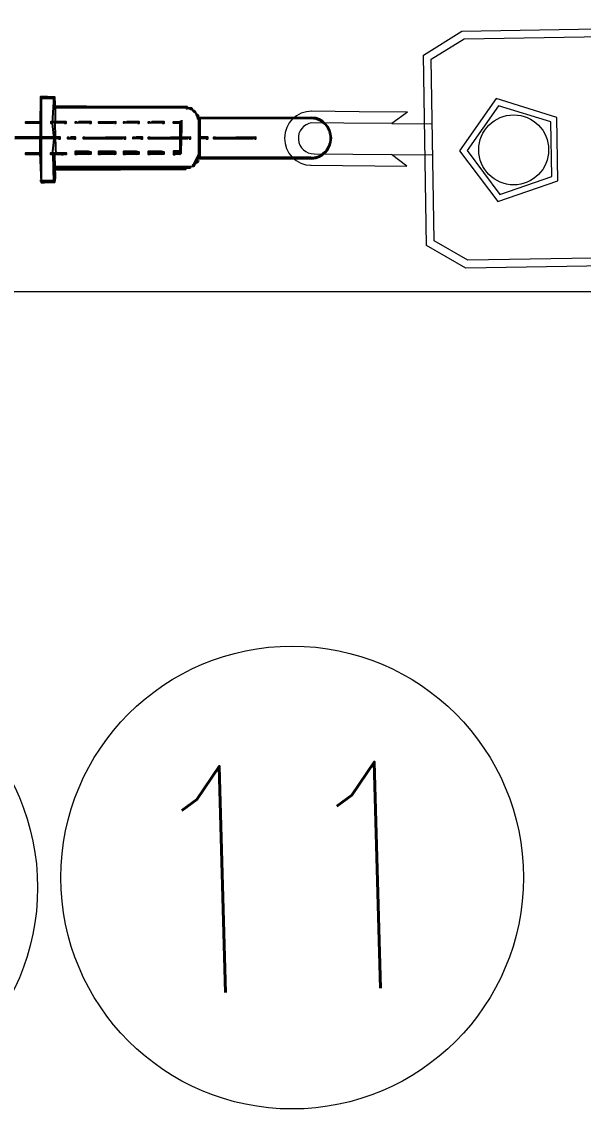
# Model space of a CAD drawing. Header units: millimetres. Extents: x 1804 to 3757, y 2643 to 7323.
# Drawn here: x 2200.13 to 2206.14, y 2889.78 to 2901.52 of the extents above; entities that cross this region are included whole.
import ezdxf
from ezdxf.enums import TextEntityAlignment as Align

# ---------------------------------------------------------------- set-up
doc = ezdxf.new("R2010")
doc.units = ezdxf.units.MM
doc.layers.add('DIBUJO', color=7, linetype='Continuous', lineweight=20)
doc.styles.add('ROMANS', font='romans.shx')

# ---------------------------------------------------------------- blocks, each defined once
blk = doc.blocks.new('RPP-25 RET')
at = {"color": 7, "linetype": 'Continuous'}
for points in [[(11.606, 0.182), (11.602, 0.168), (11.5, 0.168), (11.495, 0.201), (11.495, 0.312), (11.49, 0.475), (11.402, 0.48), (11.318, 0.479), (11.309, -0.19), (11.327, -0.543), (11.365, -0.543), (11.49, -0.539), (11.495, -0.488), (11.49, -0.213), (11.476, -0.19), (11.625, -0.19), (11.625, -0.208), (11.606, -0.208)], [(11.495, 0.461), (11.309, 0.461)], [(11.327, 0.48), (11.327, -0.543)], [(11.476, 0.48), (11.458, 0.164)], [(11.476, 0.368), (11.867, 0.368), (13.071, 0.363), (13.076, 0.35), (13.155, 0.317), (13.164, 0.308), (13.206, 0.201), (13.206, -0.208), (13.132, -0.357)], [(13.225, 0.201), (13.211, 0.205), (13.206, 0.238), (13.206, 0.257), (13.146, 0.308), (13.127, 0.345), (11.718, 0.35), (11.476, 0.35)], [(13.076, 0.331), (13.062, 0.336), (13.057, 0.368)], [(11.327, 0.164), (11.309, 0.164), (11.141, 0.164), (11.141, 0.182), (11.16, 0.182)], [(11.327, 0.182), (11.165, 0.177), (11.16, 0.164)], [(11.458, 0.182), (11.439, 0.182), (11.439, 0.164), (11.458, 0.164), (11.476, -0.022), (11.458, -0.208)], [(11.606, 0.164), (11.625, 0.164), (11.625, 0.182), (11.476, 0.182), (11.49, 0.159), (11.495, -0.134), (11.5, -0.204), (11.569, -0.208), (11.588, -0.208), (11.606, -0.19)], [(11.904, 0.182), (11.899, 0.168), (11.737, 0.164), (11.737, 0.182), (11.755, 0.182)], [(11.904, 0.164), (11.923, 0.164), (11.923, 0.182), (11.774, 0.182), (11.755, 0.164)], [(12.202, 0.182), (12.183, 0.164), (12.016, 0.164), (12.016, 0.182), (12.034, 0.182)], [(12.202, 0.164), (12.22, 0.164), (12.22, 0.182), (12.039, 0.177), (12.034, 0.164)], [(12.481, 0.182), (12.476, 0.168), (12.313, 0.164), (12.313, 0.182), (12.332, 0.182)], [(12.481, 0.164), (12.499, 0.164), (12.499, 0.182), (12.351, 0.182), (12.332, 0.164)], [(12.778, 0.182), (12.774, 0.168), (12.611, 0.164), (12.611, 0.182), (12.63, 0.182)], [(12.778, 0.164), (12.797, 0.164), (12.797, 0.182), (12.648, 0.182), (12.63, 0.164)], [(13.002, 0.201), (13.002, 0.126), (12.997, -0.185), (12.909, -0.19)], [(13.002, 0.164), (12.964, 0.164), (12.909, 0.164), (12.909, 0.182), (12.927, 0.182)], [(13.002, 0.182), (12.983, 0.182), (12.932, 0.177), (12.927, 0.164)], [(12.983, 0.182), (12.983, -0.208)], [(13.188, 0.238), (14.561, 0.234)], [(14.551, 0.219), (13.188, 0.219)], [(13.225, 0.238), (13.225, -0.264)], [(11.532, -0.022), (11.551, -0.022), (11.551, -0.004), (11.03, -0.004), (11.011, -0.004)], [(11.532, -0.004), (11.527, -0.018), (11.011, -0.022)], [(11.718, -0.022), (11.699, -0.022), (11.644, -0.022), (11.644, -0.004), (11.662, -0.004)], [(11.718, -0.004), (11.718, -0.022), (11.737, -0.022), (11.737, -0.004), (11.699, -0.004), (11.681, -0.004), (11.662, -0.022)], [(12.313, -0.004), (12.295, -0.022), (11.83, -0.022), (11.83, -0.004), (11.848, -0.004)], [(12.313, -0.022), (12.332, -0.022), (12.332, -0.004), (11.853, -0.009), (11.848, -0.022)], [(12.518, -0.004), (12.513, -0.018), (12.425, -0.022), (12.425, -0.004), (12.444, -0.004)], [(12.518, -0.022), (12.537, -0.022), (12.537, -0.004), (12.462, -0.004), (12.444, -0.022)], [(13.095, -0.004), (13.076, -0.022), (12.611, -0.022), (12.611, -0.004), (12.63, -0.004)], [(13.095, -0.022), (13.113, -0.022), (13.113, -0.004), (12.634, -0.009), (12.63, -0.022)], [(13.299, -0.022), (13.318, -0.022), (13.318, -0.004), (13.243, -0.004), (13.206, -0.004)], [(13.299, -0.004), (13.295, -0.018), (13.225, -0.022), (13.206, -0.022)], [(13.876, -0.004), (13.857, -0.022), (13.392, -0.022), (13.392, -0.004), (13.411, -0.004)], [(13.876, -0.022), (13.894, -0.022), (13.894, -0.004), (13.415, -0.009), (13.411, -0.022)], [(11.327, -0.208), (11.309, -0.208), (11.141, -0.208), (11.141, -0.19), (11.16, -0.19)], [(11.327, -0.19), (11.165, -0.195), (11.16, -0.208)], [(11.476, -0.543), (11.467, -0.209), (11.439, -0.208), (11.439, -0.19), (11.458, -0.19)], [(13.225, -0.208), (13.146, -0.353), (11.699, -0.357), (11.476, -0.357)], [(11.755, -0.208), (11.737, -0.208), (11.737, -0.171), (11.886, -0.171), (11.918, -0.176), (11.918, -0.204), (11.886, -0.208), (11.76, -0.204), (11.755, -0.171)], [(11.923, -0.19), (11.737, -0.19)], [(11.774, -0.171), (11.774, -0.208)], [(11.792, -0.171), (11.792, -0.208)], [(11.811, -0.171), (11.811, -0.208)], [(11.83, -0.171), (11.83, -0.208)], [(11.848, -0.171), (11.848, -0.208)], [(11.867, -0.171), (11.867, -0.208)], [(11.886, -0.171), (11.886, -0.208)], [(11.904, -0.171), (11.904, -0.208)], [(12.034, -0.208), (12.016, -0.208), (12.016, -0.171), (12.202, -0.171), (12.216, -0.176), (12.216, -0.204), (12.202, -0.208), (12.039, -0.204), (12.034, -0.171)], [(12.22, -0.19), (12.016, -0.19)], [(12.053, -0.171), (12.053, -0.208)], [(12.072, -0.171), (12.072, -0.208)], [(12.09, -0.171), (12.09, -0.208)], [(12.109, -0.171), (12.109, -0.208)], [(12.127, -0.171), (12.127, -0.208)], [(12.146, -0.171), (12.146, -0.208)], [(12.165, -0.171), (12.165, -0.208)], [(12.183, -0.171), (12.183, -0.208)], [(12.202, -0.171), (12.202, -0.208)], [(12.332, -0.208), (12.313, -0.208), (12.313, -0.171), (12.462, -0.171), (12.495, -0.176), (12.495, -0.204), (12.462, -0.208), (12.337, -0.204), (12.332, -0.171)], [(12.499, -0.19), (12.313, -0.19)], [(12.351, -0.171), (12.351, -0.208)], [(12.369, -0.171), (12.369, -0.208)], [(12.388, -0.171), (12.388, -0.208)], [(12.406, -0.171), (12.406, -0.208)], [(12.425, -0.171), (12.425, -0.208)], [(12.444, -0.171), (12.444, -0.208)], [(12.462, -0.171), (12.462, -0.208)], [(12.481, -0.171), (12.481, -0.208)], [(12.63, -0.208), (12.611, -0.208), (12.611, -0.171), (12.76, -0.171), (12.792, -0.176), (12.792, -0.204), (12.76, -0.208), (12.634, -0.204), (12.63, -0.171)], [(12.797, -0.19), (12.611, -0.19)], [(12.648, -0.171), (12.648, -0.208)], [(12.667, -0.171), (12.667, -0.208)], [(12.685, -0.171), (12.685, -0.208)], [(12.704, -0.171), (12.704, -0.208)], [(12.723, -0.171), (12.723, -0.208)], [(12.741, -0.171), (12.741, -0.208)], [(12.76, -0.171), (12.76, -0.208)], [(12.778, -0.171), (12.778, -0.208)], [(13.002, -0.171), (12.964, -0.171), (12.909, -0.171), (12.909, -0.208), (12.927, -0.208)], [(13.002, -0.19), (12.983, -0.208), (12.932, -0.204), (12.927, -0.171)], [(12.946, -0.171), (12.946, -0.208)], [(12.964, -0.171), (12.964, -0.208)], [(14.551, -0.246), (13.188, -0.246)], [(14.561, -0.261), (13.188, -0.264)], [(13.243, -0.246), (13.243, -0.264)], [(13.262, -0.246), (13.262, -0.264)], [(13.281, -0.246), (13.281, -0.264)], [(13.299, -0.246), (13.299, -0.264)], [(13.318, -0.246), (13.318, -0.264)], [(13.336, -0.246), (13.336, -0.264)], [(13.355, -0.246), (13.355, -0.264)], [(13.374, -0.246), (13.374, -0.264)], [(13.392, -0.246), (13.392, -0.264)], [(13.411, -0.246), (13.411, -0.264)], [(13.429, -0.246), (13.429, -0.264)], [(13.448, -0.246), (13.448, -0.264)], [(13.467, -0.246), (13.467, -0.264)], [(13.485, -0.246), (13.485, -0.264)], [(13.504, -0.246), (13.504, -0.264)], [(13.522, -0.246), (13.522, -0.264)], [(13.541, -0.246), (13.541, -0.264)], [(13.56, -0.246), (13.56, -0.264)], [(13.578, -0.246), (13.578, -0.264)], [(13.597, -0.246), (13.597, -0.264)], [(13.615, -0.246), (13.615, -0.264)], [(13.634, -0.246), (13.634, -0.264)], [(13.653, -0.246), (13.653, -0.264)], [(13.671, -0.246), (13.671, -0.264)], [(13.113, -0.357), (13.109, -0.371), (11.476, -0.376)], [(13.057, -0.357), (13.053, -0.39), (11.495, -0.395), (11.476, -0.395)], [(11.513, -0.357), (11.513, -0.395)], [(11.532, -0.357), (11.532, -0.395)], [(11.551, -0.357), (11.551, -0.395)], [(11.569, -0.357), (11.569, -0.395)], [(11.588, -0.357), (11.588, -0.395)], [(11.606, -0.357), (11.606, -0.395)], [(11.625, -0.357), (11.625, -0.395)], [(11.644, -0.357), (11.644, -0.395)], [(11.662, -0.357), (11.662, -0.395)], [(11.681, -0.357), (11.681, -0.395)], [(11.699, -0.357), (11.699, -0.395)], [(11.718, -0.357), (11.718, -0.395)], [(11.737, -0.357), (11.737, -0.395)], [(11.755, -0.357), (11.755, -0.395)], [(11.774, -0.357), (11.774, -0.395)], [(11.792, -0.357), (11.792, -0.395)], [(11.811, -0.357), (11.811, -0.395)], [(11.83, -0.357), (11.83, -0.395)], [(11.848, -0.357), (11.848, -0.395)], [(11.867, -0.357), (11.867, -0.395)], [(11.886, -0.357), (11.886, -0.395)], [(11.904, -0.357), (11.904, -0.395)], [(11.923, -0.357), (11.923, -0.395)], [(11.941, -0.357), (11.941, -0.395)], [(11.96, -0.357), (11.96, -0.395)], [(11.979, -0.357), (11.979, -0.395)], [(11.997, -0.357), (11.997, -0.395)], [(12.016, -0.357), (12.016, -0.395)], [(12.034, -0.357), (12.034, -0.395)], [(12.053, -0.357), (12.053, -0.395)], [(12.072, -0.357), (12.072, -0.395)], [(12.09, -0.357), (12.09, -0.395)], [(12.109, -0.357), (12.109, -0.395)], [(12.127, -0.357), (12.127, -0.395)], [(12.146, -0.357), (12.146, -0.395)], [(12.165, -0.357), (12.165, -0.395)], [(12.183, -0.357), (12.183, -0.395)], [(12.202, -0.357), (12.202, -0.395)], [(12.22, -0.357), (12.22, -0.395)], [(12.239, -0.357), (12.239, -0.395)], [(12.258, -0.357), (12.258, -0.395)], [(12.276, -0.357), (12.276, -0.395)], [(12.295, -0.357), (12.295, -0.395)], [(12.313, -0.357), (12.313, -0.395)], [(12.332, -0.357), (12.332, -0.395)], [(12.351, -0.357), (12.351, -0.395)], [(12.369, -0.357), (12.369, -0.395)], [(12.388, -0.357), (12.388, -0.395)], [(12.406, -0.357), (12.406, -0.395)], [(12.425, -0.357), (12.425, -0.395)], [(12.444, -0.357), (12.444, -0.395)], [(12.462, -0.357), (12.462, -0.395)], [(12.481, -0.357), (12.481, -0.395)], [(12.499, -0.357), (12.499, -0.395)], [(12.518, -0.357), (12.518, -0.395)], [(12.537, -0.357), (12.537, -0.395)], [(12.555, -0.357), (12.555, -0.395)], [(12.574, -0.357), (12.574, -0.395)], [(12.592, -0.357), (12.592, -0.395)], [(12.611, -0.357), (12.611, -0.395)], [(12.63, -0.357), (12.63, -0.395)], [(12.648, -0.357), (12.648, -0.395)], [(12.667, -0.357), (12.667, -0.395)], [(12.685, -0.357), (12.685, -0.395)], [(12.704, -0.357), (12.704, -0.395)], [(12.723, -0.357), (12.723, -0.395)], [(12.741, -0.357), (12.741, -0.395)], [(12.76, -0.357), (12.76, -0.395)], [(12.778, -0.357), (12.778, -0.395)], [(12.797, -0.357), (12.797, -0.395)], [(12.816, -0.357), (12.816, -0.395)], [(12.834, -0.357), (12.834, -0.395)], [(12.853, -0.357), (12.853, -0.395)], [(12.871, -0.357), (12.871, -0.395)], [(12.89, -0.357), (12.89, -0.395)], [(12.909, -0.357), (12.909, -0.395)], [(12.927, -0.357), (12.927, -0.395)], [(12.946, -0.357), (12.946, -0.395)], [(12.964, -0.357), (12.964, -0.395)], [(12.983, -0.357), (12.983, -0.395)], [(13.002, -0.357), (13.002, -0.395)], [(13.206, -0.283), (13.202, -0.297), (13.132, -0.339)], [(11.495, -0.525), (11.309, -0.525)]]:
    blk.add_lwpolyline(points, dxfattribs=at)
for centre, radius, start, end in [((14.554, -0.013), 0.233, 269.3232, 90.6768), ((14.548, -0.013), 0.248, 272.9969, 87.0031)]:
    blk.add_arc(centre, radius, start, end, dxfattribs=at)

msp = doc.modelspace()

# ---------------------------------------------------------------- linework, layer by layer
at = {"color": 7, "lineweight": 15}
for p, q in [((2204.09, 2900.429), (2204.522, 2900.426)), ((2204.087, 2900.097), (2204.528, 2900.094))]:
    msp.add_line(p, q, dxfattribs=at)
at = {"color": 3, "linetype": 'Continuous', "lineweight": 15}
msp.add_line((2149.01, 2898.633), (2212.717, 2898.633), dxfattribs=at)
at = {"color": 7, "lineweight": 15}
for points in [[(2204.839, 2901.419), (2210.666, 2901.516), (2211.086, 2901.274), (2211.12, 2899.237), (2210.708, 2898.981), (2204.881, 2898.883), (2204.461, 2899.125), (2204.427, 2901.162)], [(2204.863, 2901.336), (2210.644, 2901.433), (2211.004, 2901.225), (2211.036, 2899.283), (2210.684, 2899.063), (2204.903, 2898.967), (2204.543, 2899.174), (2204.511, 2901.117)], [(2205.855, 2900.496), (2205.204, 2900.696), (2204.814, 2900.139), (2205.223, 2899.595), (2205.866, 2899.816)], [(2205.79, 2900.448), (2205.23, 2900.619), (2204.894, 2900.14), (2205.246, 2899.672), (2205.8, 2899.863)]]:
    msp.add_lwpolyline(points, close=True, dxfattribs=at)
at = {"lineweight": 15, "ltscale": 0.3}
for points in [[(2204.257, 2900.55), (2203.741, 2900.555), (2203.226, 2900.561)], [(2203.22, 2899.983), (2204.251, 2899.973), (2204.087, 2900.097)]]:
    msp.add_lwpolyline(points, dxfattribs=at)
msp.add_lwpolyline([(2204.257, 2900.55), (2204.09, 2900.429), (2203.575, 2900.434), (2203.231, 2900.438, 0.934142), (2203.258, 2900.105), (2204.087, 2900.097)], format="xyb", dxfattribs=at)
at = {"color": 7, "lineweight": 15}
msp.add_circle((2205.393, 2900.148), 0.374, dxfattribs=at)
at = {"lineweight": 15, "ltscale": 0.3}
msp.add_arc((2203.23, 2900.272), 0.289, 89.4386, 269.4386, dxfattribs=at)
at = {"layer": 'DIBUJO', "color": 5, "linetype": 'Continuous', "lineweight": 15}
for centre in [(2203.023, 2892.366), (2197.824, 2892.258)]:
    msp.add_circle(centre, 2.475, dxfattribs=at)

# ---------------------------------------------------------------- block references
at = {"color": 2, "lineweight": 15, "xscale": 0.8944320000000001, "yscale": 0.8944320000000001, "zscale": 0.8944320000000001}
msp.add_blockref('RPP-25 RET', (2190.208, 2900.286), dxfattribs=at)

# ---------------------------------------------------------------- texts
at = {"layer": 'DIBUJO', "color": 7, "lineweight": 15, "style": 'ROMANS', "width": 0.8}
msp.add_text('11', height=2.42, rotation=1.6114, dxfattribs=at).set_placement((2203.023, 2892.366), align=Align.MIDDLE_CENTER)

doc.saveas('drawing.dxf')
